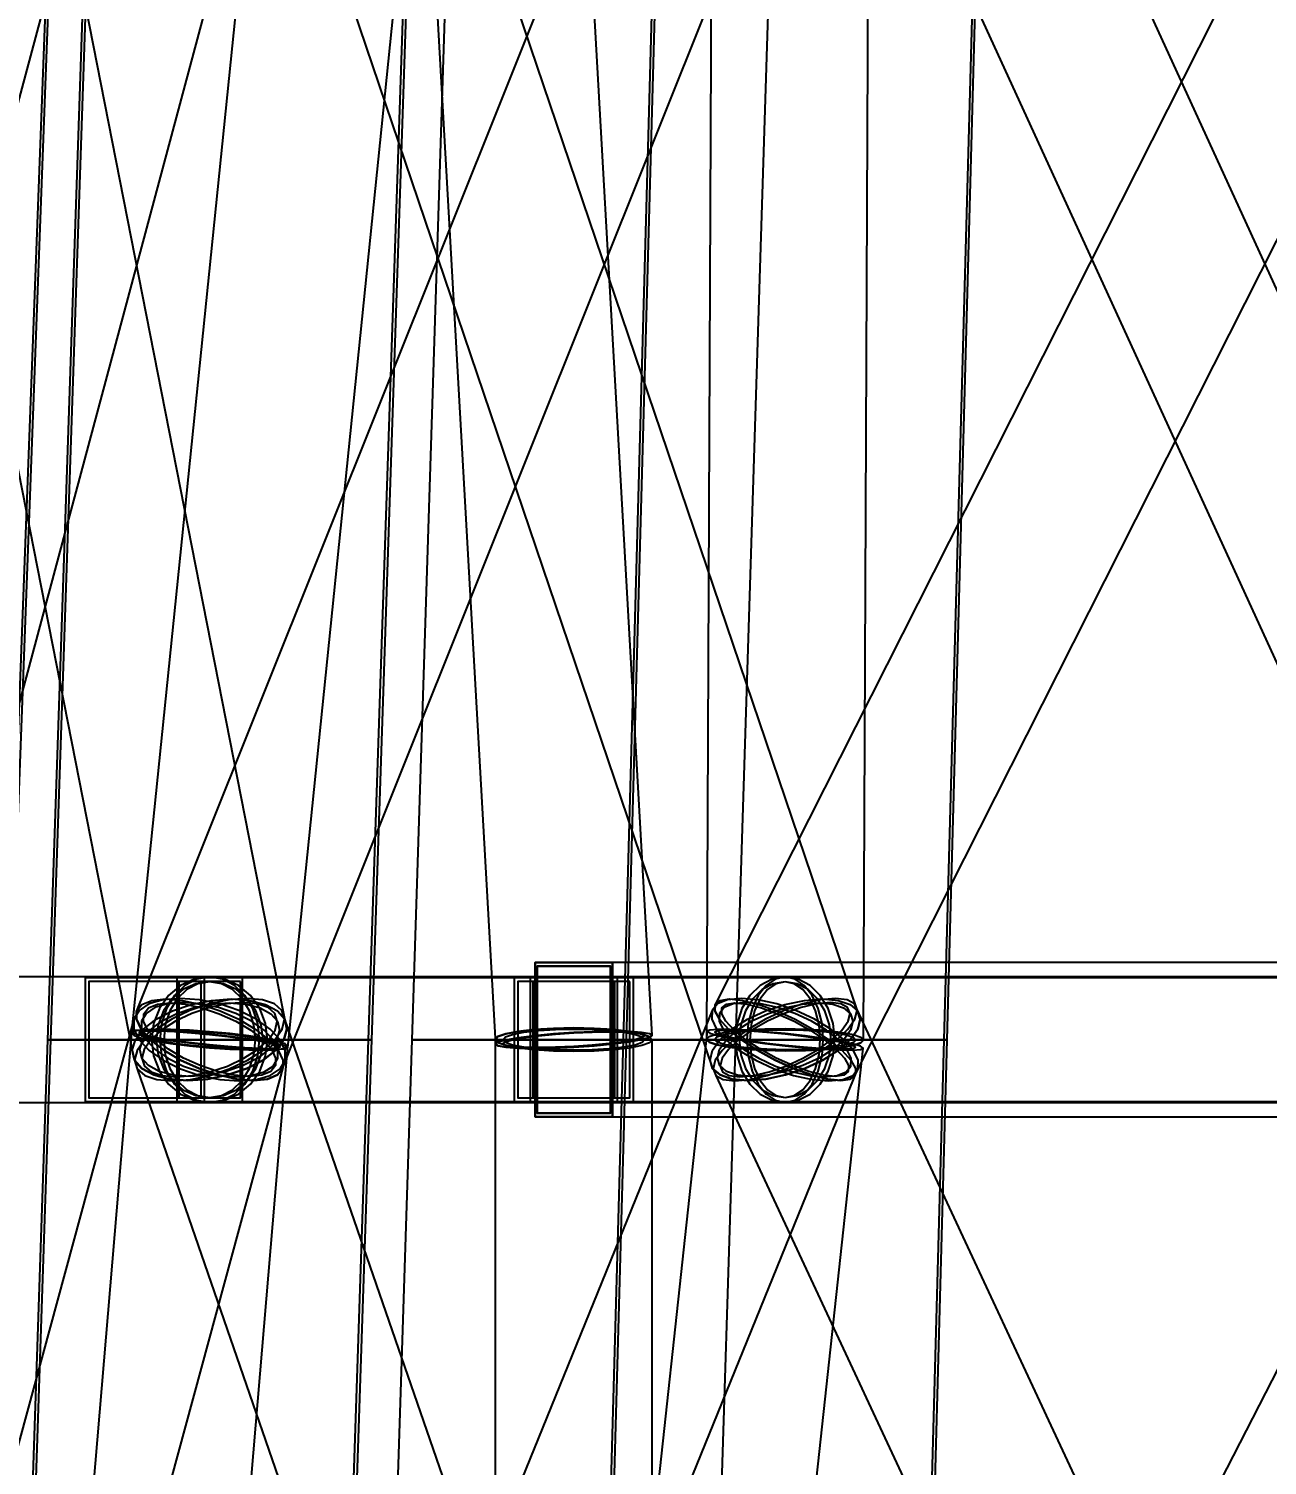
# Model space of a CAD drawing. Header units: millimetres. Extents: x -123812 to 252100, y -3000 to 639000.
# Drawn here: x -10737 to -6728, y 423622 to 428275 of the extents above; entities that cross this region are included whole.
import ezdxf

# ---------------------------------------------------------------- set-up
doc = ezdxf.new("R2010")
doc.units = ezdxf.units.MM
doc.layers.add('D-STR-DIM', color=7, linetype='Continuous', lineweight=13)
doc.layers.add('D-STR-STRC', color=7, linetype='Continuous', lineweight=25)
doc.styles.add('OpenSansCondensed-Light', font='OpenSansCondensed-Light.ttf')
doc.styles.add('TOWER_UNICODE', font='Arial Unicode.ttf')
doc.dimstyles.new('EZDXF', dxfattribs={"dimtxt": 0.25, "dimasz": 0.175, "dimexe": 0.375, "dimexo": 0.125, "dimgap": 0.1, "dimtad": 1, "dimlfac": 100, "dimzin": 12, "dimdsep": 46, "dimtxsty": 'OpenSansCondensed-Light', "dimblk": 'ARCHTICK', "dimcen": 2.5, "dimazin": 3, "dimtfac": 0.5, "dimtmove": 2, "dimatfit": 3})

# ---------------------------------------------------------------- blocks, each defined once
blk = doc.blocks.new('_ARCHTICK')
at = {"color": 0, "linetype": 'BYBLOCK', "const_width": 0.15}
blk.add_lwpolyline([(-0.5, -0.5), (0.5, 0.5)], dxfattribs=at)

msp = doc.modelspace()

# ---------------------------------------------------------------- linework, layer by layer
at = {"layer": 'D-STR-STRC'}
for points in [[(-10637.3, 449985.8), (-9226.6, 424985.8), (-9218, 424980), (-9192.6, 424975.6), (-9152.3, 424972.8), (-9099.8, 424971.9), (-9038.7, 424972.9), (-8973, 424975.7), (-8907.4, 424980.2), (-8846.2, 424986.1), (-8793.7, 424992.9), (-8753.4, 425000.2), (-8728.1, 425007.4), (-8719.4, 425014.2), (-10130.1, 450014.2)], [(-7854.1, 450025.7), (-10404.4, 425025.7), (-10395.8, 425020.2), (-10370.6, 425013.4), (-10330.4, 425005.7), (-10278.1, 424997.6), (-10217.1, 424989.6), (-10151.7, 424982.4), (-10086.3, 424976.3), (-10025.4, 424971.9), (-9973.1, 424969.4), (-9932.9, 424969), (-9907.7, 424970.7), (-9899, 424974.3), (-7348.7, 449974.3)], [(-8433.5, 450001.1), (-8542.9, 425001.1), (-8534.2, 424991.8), (-8508.8, 424983), (-8468.5, 424975.4), (-8415.9, 424969.5), (-8354.6, 424965.6), (-8288.9, 424964.1), (-8223.1, 424965.1), (-8161.9, 424968.4), (-8109.3, 424973.9), (-8068.9, 424981.1), (-8043.5, 424989.7), (-8034.9, 424998.9), (-7925.5, 449998.9)], [(-5636, 425114.3), (-7926.3, 430114.3), (-7950.2, 430127.5), (-7987.9, 430132), (-8036.7, 430127.5), (-8093.4, 430114.3), (-8153.9, 430093.3), (-8214.3, 430066), (-8270.5, 430034.2), (-8318.5, 430000), (-8355.1, 429965.8), (-8377.8, 429934), (-8385.1, 429906.7), (-8376.5, 429885.7), (-6086.2, 424885.7)], [(-8387.6, 430093.3), (-10388, 425093.3), (-10388.8, 425066), (-10373.5, 425034.2), (-10343, 425000), (-10299.6, 424965.8), (-10246, 424934), (-10186.1, 424906.7), (-10123.8, 424885.7), (-10063.4, 424872.5), (-10009, 424868), (-9964.3, 424872.5), (-9932.5, 424885.7), (-9915.5, 424906.7), (-7915.2, 429906.7)], [(-10218, 429906.7), (-8523.5, 424906.7), (-8499, 424885.7), (-8460.3, 424872.5), (-8409.8, 424868), (-8351.1, 424872.5), (-8288.1, 424885.7), (-8225.2, 424906.7), (-8166.7, 424934), (-8116.4, 424965.8), (-8078, 425000), (-8053.8, 425034.2), (-8045.7, 425066), (-8054.2, 425093.3), (-9748.7, 430093.3)], [(-5990.7, 430114.3), (-8515.7, 425114.3), (-8516.4, 425093.3), (-8501.5, 425066), (-8472.2, 425034.2), (-8430.4, 425000), (-8378.9, 424965.8), (-8321.3, 424934), (-8261.5, 424906.7), (-8203.6, 424885.7), (-8151.4, 424872.5), (-8108.7, 424868), (-8078.2, 424872.5), (-8062, 424885.7), (-5537.1, 429885.7)], [(-10228.6, 430066), (-11568.1, 425066), (-11567.8, 425034.2), (-11550.8, 425000), (-11518.3, 424965.8), (-11472.5, 424934), (-11416.4, 424906.7), (-11354, 424885.7), (-11289.5, 424872.5), (-11227.2, 424868), (-11171.4, 424872.5), (-11126, 424885.7), (-11094, 424906.7), (-11077.5, 424934), (-9738.1, 429934)], [(-11385.3, 429965.8), (-10402.1, 424965.8), (-10395, 424934), (-10371.3, 424906.7), (-10332.7, 424885.7), (-10281.7, 424872.5), (-10221.9, 424868), (-10157.3, 424872.5), (-10092.3, 424885.7), (-10031.4, 424906.7), (-9978.7, 424934), (-9937.7, 424965.8), (-9911.4, 425000), (-9901.4, 425034.2), (-10884.7, 430034.2)], [(-11322.8, 424796.8), (-10151.7, 424796.8), (-10103.2, 424803.7), (-10057.9, 424824), (-10019, 424856.3), (-9989.2, 424898.4), (-9970.4, 424947.4), (-9964, 425000), (-9970.4, 425052.6), (-9989.2, 425101.6), (-10019, 425143.7), (-10057.9, 425176), (-10103.2, 425196.3), (-10151.7, 425203.2), (-11322.8, 425203.2)], [(-11322.8, 424796.8), (-10151.7, 424796.8), (-10103.2, 424803.7), (-10057.9, 424824), (-10019, 424856.3), (-9989.2, 424898.4), (-9970.4, 424947.4), (-9964, 425000), (-9970.4, 425052.6), (-9989.2, 425101.6), (-10019, 425143.7), (-10057.9, 425176), (-10103.2, 425196.3), (-10151.7, 425203.2), (-11322.8, 425203.2)], [(-5861.1, 425203.2), (-8288.9, 425203.2), (-8320.9, 425196.3), (-8350.7, 425176), (-8376.3, 425143.7), (-8396, 425101.6), (-8408.3, 425052.6), (-8412.6, 425000), (-8408.3, 424947.4), (-8396, 424898.4), (-8376.3, 424856.3), (-8350.7, 424824), (-8320.9, 424803.7), (-8288.9, 424796.8), (-5861.1, 424796.8)], [(-5861.1, 425203.2), (-8288.9, 425203.2), (-8320.9, 425196.3), (-8350.7, 425176), (-8376.3, 425143.7), (-8396, 425101.6), (-8408.3, 425052.6), (-8412.6, 425000), (-8408.3, 424947.4), (-8396, 424898.4), (-8376.3, 424856.3), (-8350.7, 424824), (-8320.9, 424803.7), (-8288.9, 424796.8), (-5861.1, 424796.8)], [(-11265.6, 419933.2), (-9906.7, 424933.2), (-9906.8, 424965.4), (-9923.6, 425000), (-9955.9, 425034.6), (-10001.6, 425066.8), (-10057.6, 425094.5), (-10119.9, 425115.7), (-10184.4, 425129), (-10246.7, 425133.6), (-10302.5, 425129), (-10348.1, 425115.7), (-10380.2, 425094.5), (-10396.8, 425066.8), (-11755.7, 420066.8)], [(-10084.4, 419905.5), (-8053.1, 424905.5), (-8052.1, 424933.2), (-8067.2, 424965.4), (-8097.4, 425000), (-8140.6, 425034.6), (-8194, 425066.8), (-8253.8, 425094.5), (-8316.1, 425115.7), (-8376.4, 425129), (-8430.8, 425133.6), (-8475.5, 425129), (-8507.5, 425115.7), (-8524.6, 425094.5), (-10555.9, 420094.5)], [(-8192.1, 420094.5), (-9917.5, 425094.5), (-9941.9, 425115.7), (-9980.7, 425129), (-10031.2, 425133.6), (-10089.8, 425129), (-10152.7, 425115.7), (-10215.5, 425094.5), (-10274, 425066.8), (-10324.1, 425034.6), (-10362.5, 425000), (-10386.5, 424965.4), (-10394.6, 424933.2), (-10386, 424905.5), (-8660.6, 419905.5)], [(-6087.2, 425115.7), (-8652.5, 420115.7), (-8653.4, 420094.5), (-8638.8, 420066.8), (-8609.7, 420034.6), (-8568.1, 420000), (-8516.9, 419965.4), (-8459.5, 419933.2), (-8399.8, 419905.5), (-8342, 419884.3), (-8289.9, 419871), (-8247.1, 419866.4), (-8216.5, 419871), (-8200.2, 419884.3), (-5635, 424884.3)], [(-5733.8, 420115.7), (-8064.4, 425115.7), (-8088.4, 425129), (-8126, 425133.6), (-8174.7, 425129), (-8231.3, 425115.7), (-8291.7, 425094.5), (-8352, 425066.8), (-8407.9, 425034.6), (-8455.8, 425000), (-8492.2, 424965.4), (-8514.8, 424933.2), (-8522, 424905.5), (-8513.3, 424884.3), (-6182.8, 419884.3)], [(-12008.8, 399978.9), (-9898.6, 424978.9), (-9907.3, 424986.3), (-9932.5, 424994.7), (-9972.8, 425003.5), (-10025.2, 425012), (-10086.2, 425019.7), (-10151.7, 425026), (-10217.3, 425030.6), (-10278.3, 425033.1), (-10330.7, 425033.4), (-10370.9, 425031.3), (-10396.2, 425027.2), (-10404.9, 425021.1), (-12515, 400021.1)], [(-10741.2, 399972.8), (-8036.3, 424972.8), (-8044.9, 424978.9), (-8070.2, 424986.3), (-8110.3, 424994.7), (-8162.6, 425003.5), (-8223.5, 425012), (-8288.9, 425019.7), (-8354.2, 425026), (-8415.1, 425030.6), (-8467.4, 425033.1), (-8507.6, 425033.4), (-8532.8, 425031.3), (-8541.4, 425027.2), (-11246.2, 400027.2)], [(-8722.3, 400000), (-8719, 425000), (-8727.7, 425009.8), (-8753, 425019), (-8793.4, 425026.9), (-8846, 425033), (-8907.3, 425036.8), (-8973, 425038.1), (-9038.8, 425036.8), (-9100, 425033), (-9152.6, 425027), (-9193, 425019.1), (-9218.4, 425009.9), (-9227, 425000), (-9230.3, 400000)]]:
    msp.add_lwpolyline(points, dxfattribs=at)
for points in [[(-11847.4, 425000), (-10798.2, 425000), (-10611.5, 430000), (-11658.4, 430000)], [(-11837.6, 425000), (-10808, 425000), (-10620.7, 430000), (-11649.3, 430000)], [(-10676.4, 425000), (-9627.1, 425000), (-9459.9, 430000), (-10506.8, 430000)], [(-10666.5, 425000), (-9637, 425000), (-9469.1, 430000), (-10497.6, 430000)], [(-9497.6, 425000), (-8448.4, 425000), (-8290.8, 430000), (-9337.8, 430000)], [(-8813.5, 425000), (-7764.2, 425000), (-7627.9, 430000), (-8674.8, 430000)], [(-8803.6, 425000), (-7774.1, 425000), (-7637.1, 430000), (-8665.7, 430000)], [(-9098, 424750), (-4179.6, 424750), (-4179.6, 425250), (-9098, 425250)], [(-9098, 425250), (-8848, 425250), (-8848, 424750), (-9098, 424750)], [(-9098, 424750), (-4179.6, 424750), (-4179.6, 425250), (-9098, 425250)], [(-8848, 425250), (-9098, 425250), (-9098, 424750), (-8848, 424750)], [(-10554.3, 424800), (-8779.8, 424800), (-8779.8, 425200), (-10554.3, 425200)], [(-10168, 425200), (-10554.3, 425200), (-10554.3, 424800), (-10168, 424800)], [(-10554.3, 424800), (-8779.8, 424800), (-8779.8, 425200), (-10554.3, 425200)], [(-10168, 425200), (-10554.3, 425200), (-10554.3, 424800), (-10168, 424800)], [(-10339.5, 425000), (-10333.1, 424947.4), (-10314.3, 424898.4), (-10284.5, 424856.3), (-10245.6, 424824), (-10200.3, 424803.7), (-10151.7, 424796.8), (-10103.2, 424803.7), (-10057.9, 424824), (-10019, 424856.3), (-9989.2, 424898.4), (-9970.4, 424947.4), (-9964, 425000), (-9970.4, 425052.6), (-9989.2, 425101.6), (-10019, 425143.7), (-10057.9, 425176), (-10103.2, 425196.3), (-10151.7, 425203.2), (-10200.3, 425196.3), (-10245.6, 425176), (-10284.5, 425143.7), (-10314.3, 425101.6), (-10333.1, 425052.6)], [(-10339.5, 425000), (-10333.1, 424947.4), (-10314.3, 424898.4), (-10284.5, 424856.3), (-10245.6, 424824), (-10200.3, 424803.7), (-10151.7, 424796.8), (-10103.2, 424803.7), (-10057.9, 424824), (-10019, 424856.3), (-9989.2, 424898.4), (-9970.4, 424947.4), (-9964, 425000), (-9970.4, 425052.6), (-9989.2, 425101.6), (-10019, 425143.7), (-10057.9, 425176), (-10103.2, 425196.3), (-10151.7, 425203.2), (-10200.3, 425196.3), (-10245.6, 425176), (-10284.5, 425143.7), (-10314.3, 425101.6), (-10333.1, 425052.6)], [(-10313, 425000), (-10307.5, 424947.4), (-10291.4, 424898.4), (-10265.7, 424856.3), (-10232.3, 424824), (-10193.5, 424803.7), (-10151.7, 424796.8), (-8288.9, 424796.8), (-8247.1, 424803.7), (-8208.3, 424824), (-8174.9, 424856.3), (-8149.3, 424898.4), (-8133.1, 424947.4), (-8127.7, 425000), (-8133.1, 425052.6), (-8149.3, 425101.6), (-8174.9, 425143.7), (-8208.3, 425176), (-8247.1, 425196.3), (-8288.9, 425203.2), (-10151.7, 425203.2), (-10193.5, 425196.3), (-10232.3, 425176), (-10265.7, 425143.7), (-10291.4, 425101.6), (-10307.5, 425052.6)], [(-10313, 425000), (-10307.5, 424947.4), (-10291.4, 424898.4), (-10265.7, 424856.3), (-10232.3, 424824), (-10193.5, 424803.7), (-10151.7, 424796.8), (-10110, 424803.7), (-10071.1, 424824), (-10037.7, 424856.3), (-10012.1, 424898.4), (-9996, 424947.4), (-9990.5, 425000), (-9996, 425052.6), (-10012.1, 425101.6), (-10037.7, 425143.7), (-10071.1, 425176), (-10110, 425196.3), (-10151.7, 425203.2), (-10193.5, 425196.3), (-10232.3, 425176), (-10265.7, 425143.7), (-10291.4, 425101.6), (-10307.5, 425052.6)], [(-10313, 425000), (-10307.5, 424947.4), (-10291.4, 424898.4), (-10265.7, 424856.3), (-10232.3, 424824), (-10193.5, 424803.7), (-10151.7, 424796.8), (-8288.9, 424796.8), (-8247.1, 424803.7), (-8208.3, 424824), (-8174.9, 424856.3), (-8149.3, 424898.4), (-8133.1, 424947.4), (-8127.7, 425000), (-8133.1, 425052.6), (-8149.3, 425101.6), (-8174.9, 425143.7), (-8208.3, 425176), (-8247.1, 425196.3), (-8288.9, 425203.2), (-10151.7, 425203.2), (-10193.5, 425196.3), (-10232.3, 425176), (-10265.7, 425143.7), (-10291.4, 425101.6), (-10307.5, 425052.6)], [(-10313, 425000), (-10307.5, 424947.4), (-10291.4, 424898.4), (-10265.7, 424856.3), (-10232.3, 424824), (-10193.5, 424803.7), (-10151.7, 424796.8), (-10110, 424803.7), (-10071.1, 424824), (-10037.7, 424856.3), (-10012.1, 424898.4), (-9996, 424947.4), (-9990.5, 425000), (-9996, 425052.6), (-10012.1, 425101.6), (-10037.7, 425143.7), (-10071.1, 425176), (-10110, 425196.3), (-10151.7, 425203.2), (-10193.5, 425196.3), (-10232.3, 425176), (-10265.7, 425143.7), (-10291.4, 425101.6), (-10307.5, 425052.6)], [(-10257.9, 424800), (-5074.5, 424800), (-5074.5, 425200), (-10257.9, 425200)], [(-10045.6, 425200), (-10257.9, 425200), (-10257.9, 424800), (-10045.6, 424800)], [(-8779.8, 425200), (-9166.2, 425200), (-9166.2, 424800), (-8779.8, 424800)], [(-8779.8, 425200), (-9166.2, 425200), (-9166.2, 424800), (-8779.8, 424800)], [(-9114.4, 424800), (-5039.2, 424800), (-5039.2, 425200), (-9114.4, 425200)], [(-8831.6, 425200), (-9114.4, 425200), (-9114.4, 424800), (-8831.6, 424800)], [(-9114.4, 424800), (-5039.2, 424800), (-5039.2, 425200), (-9114.4, 425200)], [(-8831.6, 425200), (-9114.4, 425200), (-9114.4, 424800), (-8831.6, 424800)], [(-9092, 425238), (-8854, 425238), (-8854, 424762), (-9092, 424762)], [(-8854, 425238), (-9092, 425238), (-9092, 424762), (-8854, 424762)], [(-8450.1, 425000), (-8444.6, 424947.4), (-8428.5, 424898.4), (-8402.9, 424856.3), (-8369.5, 424824), (-8330.6, 424803.7), (-8288.9, 424796.8), (-8247.1, 424803.7), (-8208.3, 424824), (-8174.9, 424856.3), (-8149.3, 424898.4), (-8133.1, 424947.4), (-8127.7, 425000), (-8133.1, 425052.6), (-8149.3, 425101.6), (-8174.9, 425143.7), (-8208.3, 425176), (-8247.1, 425196.3), (-8288.9, 425203.2), (-8330.6, 425196.3), (-8369.5, 425176), (-8402.9, 425143.7), (-8428.5, 425101.6), (-8444.6, 425052.6)], [(-8450.1, 425000), (-8444.6, 424947.4), (-8428.5, 424898.4), (-8402.9, 424856.3), (-8369.5, 424824), (-8330.6, 424803.7), (-8288.9, 424796.8), (-8247.1, 424803.7), (-8208.3, 424824), (-8174.9, 424856.3), (-8149.3, 424898.4), (-8133.1, 424947.4), (-8127.7, 425000), (-8133.1, 425052.6), (-8149.3, 425101.6), (-8174.9, 425143.7), (-8208.3, 425176), (-8247.1, 425196.3), (-8288.9, 425203.2), (-8330.6, 425196.3), (-8369.5, 425176), (-8402.9, 425143.7), (-8428.5, 425101.6), (-8444.6, 425052.6)], [(-8412.6, 425000), (-8408.3, 424947.4), (-8396, 424898.4), (-8376.3, 424856.3), (-8350.7, 424824), (-8320.9, 424803.7), (-8288.9, 424796.8), (-8256.8, 424803.7), (-8227, 424824), (-8201.4, 424856.3), (-8181.7, 424898.4), (-8169.4, 424947.4), (-8165.2, 425000), (-8169.4, 425052.6), (-8181.7, 425101.6), (-8201.4, 425143.7), (-8227, 425176), (-8256.8, 425196.3), (-8288.9, 425203.2), (-8320.9, 425196.3), (-8350.7, 425176), (-8376.3, 425143.7), (-8396, 425101.6), (-8408.3, 425052.6)], [(-8412.6, 425000), (-8408.3, 424947.4), (-8396, 424898.4), (-8376.3, 424856.3), (-8350.7, 424824), (-8320.9, 424803.7), (-8288.9, 424796.8), (-8256.8, 424803.7), (-8227, 424824), (-8201.4, 424856.3), (-8181.7, 424898.4), (-8169.4, 424947.4), (-8165.2, 425000), (-8169.4, 425052.6), (-8181.7, 425101.6), (-8201.4, 425143.7), (-8227, 425176), (-8256.8, 425196.3), (-8288.9, 425203.2), (-8320.9, 425196.3), (-8350.7, 425176), (-8376.3, 425143.7), (-8396, 425101.6), (-8408.3, 425052.6)], [(-10179.6, 425188), (-10542.7, 425188), (-10542.7, 424812), (-10179.6, 424812)], [(-10179.6, 425188), (-10542.7, 425188), (-10542.7, 424812), (-10179.6, 424812)], [(-10324.7, 425000), (-10318.8, 424951.5), (-10301.5, 424906.4), (-10274, 424867.6), (-10238.2, 424837.9), (-10196.5, 424819.2), (-10151.7, 424812.8), (-10107, 424819.2), (-10065.3, 424837.9), (-10029.4, 424867.6), (-10002, 424906.4), (-9984.7, 424951.5), (-9978.8, 425000), (-9984.7, 425048.5), (-10002, 425093.6), (-10029.4, 425132.4), (-10065.3, 425162.1), (-10107, 425180.8), (-10151.7, 425187.2), (-10196.5, 425180.8), (-10238.2, 425162.1), (-10274, 425132.4), (-10301.5, 425093.6), (-10318.8, 425048.5)], [(-10324.7, 425000), (-10318.8, 424951.5), (-10301.5, 424906.4), (-10274, 424867.6), (-10238.2, 424837.9), (-10196.5, 424819.2), (-10151.7, 424812.8), (-10107, 424819.2), (-10065.3, 424837.9), (-10029.4, 424867.6), (-10002, 424906.4), (-9984.7, 424951.5), (-9978.8, 425000), (-9984.7, 425048.5), (-10002, 425093.6), (-10029.4, 425132.4), (-10065.3, 425162.1), (-10107, 425180.8), (-10151.7, 425187.2), (-10196.5, 425180.8), (-10238.2, 425162.1), (-10274, 425132.4), (-10301.5, 425093.6), (-10318.8, 425048.5)], [(-10300.3, 425000), (-10295.2, 424951.5), (-10280.4, 424906.4), (-10256.8, 424867.6), (-10226, 424837.9), (-10190.2, 424819.2), (-10151.7, 424812.8), (-10113.3, 424819.2), (-10077.5, 424837.9), (-10046.7, 424867.6), (-10023.1, 424906.4), (-10008.3, 424951.5), (-10003.2, 425000), (-10008.3, 425048.5), (-10023.1, 425093.6), (-10046.7, 425132.4), (-10077.5, 425162.1), (-10113.3, 425180.8), (-10151.7, 425187.2), (-10190.2, 425180.8), (-10226, 425162.1), (-10256.8, 425132.4), (-10280.4, 425093.6), (-10295.2, 425048.5)], [(-10300.3, 425000), (-10295.2, 424951.5), (-10280.4, 424906.4), (-10256.8, 424867.6), (-10226, 424837.9), (-10190.2, 424819.2), (-10151.7, 424812.8), (-10113.3, 424819.2), (-10077.5, 424837.9), (-10046.7, 424867.6), (-10023.1, 424906.4), (-10008.3, 424951.5), (-10003.2, 425000), (-10008.3, 425048.5), (-10023.1, 425093.6), (-10046.7, 425132.4), (-10077.5, 425162.1), (-10113.3, 425180.8), (-10151.7, 425187.2), (-10190.2, 425180.8), (-10226, 425162.1), (-10256.8, 425132.4), (-10280.4, 425093.6), (-10295.2, 425048.5)], [(-10052, 425188), (-10251.5, 425188), (-10251.5, 424812), (-10052, 424812)], [(-8791.4, 425188), (-9154.6, 425188), (-9154.6, 424812), (-8791.4, 424812)], [(-8791.4, 425188), (-9154.6, 425188), (-9154.6, 424812), (-8791.4, 424812)], [(-8840.1, 425188), (-9106, 425188), (-9106, 424812), (-8840.1, 424812)], [(-8840.1, 425188), (-9106, 425188), (-9106, 424812), (-8840.1, 424812)], [(-8437.4, 425000), (-8432.3, 424951.5), (-8417.5, 424906.4), (-8393.9, 424867.6), (-8363.1, 424837.9), (-8327.3, 424819.2), (-8288.9, 424812.8), (-8250.4, 424819.2), (-8214.6, 424837.9), (-8183.8, 424867.6), (-8160.2, 424906.4), (-8145.4, 424951.5), (-8140.3, 425000), (-8145.4, 425048.5), (-8160.2, 425093.6), (-8183.8, 425132.4), (-8214.6, 425162.1), (-8250.4, 425180.8), (-8288.9, 425187.2), (-8327.3, 425180.8), (-8363.1, 425162.1), (-8393.9, 425132.4), (-8417.5, 425093.6), (-8432.3, 425048.5)], [(-8437.4, 425000), (-8432.3, 424951.5), (-8417.5, 424906.4), (-8393.9, 424867.6), (-8363.1, 424837.9), (-8327.3, 424819.2), (-8288.9, 424812.8), (-8250.4, 424819.2), (-8214.6, 424837.9), (-8183.8, 424867.6), (-8160.2, 424906.4), (-8145.4, 424951.5), (-8140.3, 425000), (-8145.4, 425048.5), (-8160.2, 425093.6), (-8183.8, 425132.4), (-8214.6, 425162.1), (-8250.4, 425180.8), (-8288.9, 425187.2), (-8327.3, 425180.8), (-8363.1, 425162.1), (-8393.9, 425132.4), (-8417.5, 425093.6), (-8432.3, 425048.5)], [(-8402.8, 425000), (-8398.9, 424951.5), (-8387.6, 424906.4), (-8369.4, 424867.6), (-8345.8, 424837.9), (-8318.4, 424819.2), (-8288.9, 424812.8), (-8259.4, 424819.2), (-8231.9, 424837.9), (-8208.3, 424867.6), (-8190.2, 424906.4), (-8178.8, 424951.5), (-8174.9, 425000), (-8178.8, 425048.5), (-8190.2, 425093.6), (-8208.3, 425132.4), (-8231.9, 425162.1), (-8259.4, 425180.8), (-8288.9, 425187.2), (-8318.4, 425180.8), (-8345.8, 425162.1), (-8369.4, 425132.4), (-8387.6, 425093.6), (-8398.9, 425048.5)], [(-8402.8, 425000), (-8398.9, 424951.5), (-8387.6, 424906.4), (-8369.4, 424867.6), (-8345.8, 424837.9), (-8318.4, 424819.2), (-8288.9, 424812.8), (-8259.4, 424819.2), (-8231.9, 424837.9), (-8208.3, 424867.6), (-8190.2, 424906.4), (-8178.8, 424951.5), (-8174.9, 425000), (-8178.8, 425048.5), (-8190.2, 425093.6), (-8208.3, 425132.4), (-8231.9, 425162.1), (-8259.4, 425180.8), (-8288.9, 425187.2), (-8318.4, 425180.8), (-8345.8, 425162.1), (-8369.4, 425132.4), (-8387.6, 425093.6), (-8398.9, 425048.5)], [(-9911.4, 425000), (-9937.7, 424965.8), (-9978.7, 424934), (-10031.4, 424906.7), (-10092.3, 424885.7), (-10157.3, 424872.5), (-10221.9, 424868), (-10281.7, 424872.5), (-10332.7, 424885.7), (-10371.3, 424906.7), (-10395, 424934), (-10402.1, 424965.8), (-10392.1, 425000), (-10365.7, 425034.2), (-10324.8, 425066), (-10272.1, 425093.3), (-10211.2, 425114.3), (-10146.2, 425127.5), (-10081.6, 425132), (-10021.8, 425127.5), (-9970.8, 425114.3), (-9932.2, 425093.3), (-9908.5, 425066), (-9901.4, 425034.2)], [(-10379.9, 425000), (-10347.5, 424965.4), (-10301.8, 424933.2), (-10245.9, 424905.5), (-10183.6, 424884.3), (-10119.1, 424871), (-10056.8, 424866.4), (-10001, 424871), (-9955.4, 424884.3), (-9923.3, 424905.5), (-9906.7, 424933.2), (-9906.8, 424965.4), (-9923.6, 425000), (-9955.9, 425034.6), (-10001.6, 425066.8), (-10057.6, 425094.5), (-10119.9, 425115.7), (-10184.4, 425129), (-10246.7, 425133.6), (-10302.5, 425129), (-10348.1, 425115.7), (-10380.2, 425094.5), (-10396.8, 425066.8), (-10396.7, 425034.6)], [(-10362.5, 425000), (-10386.5, 424965.4), (-10394.6, 424933.2), (-10386, 424905.5), (-10361.5, 424884.3), (-10322.8, 424871), (-10272.3, 424866.4), (-10213.7, 424871), (-10150.8, 424884.3), (-10088, 424905.5), (-10029.5, 424933.2), (-9979.4, 424965.4), (-9941, 425000), (-9917, 425034.6), (-9908.9, 425066.8), (-9917.5, 425094.5), (-9941.9, 425115.7), (-9980.7, 425129), (-10031.2, 425133.6), (-10089.8, 425129), (-10152.7, 425115.7), (-10215.5, 425094.5), (-10274, 425066.8), (-10324.1, 425034.6)], [(-9960.4, 425000), (-9930, 424965.8), (-9914.7, 424934), (-9915.5, 424906.7), (-9932.5, 424885.7), (-9964.3, 424872.5), (-10009, 424868), (-10063.4, 424872.5), (-10123.8, 424885.7), (-10186.1, 424906.7), (-10246, 424934), (-10299.6, 424965.8), (-10343, 425000), (-10373.5, 425034.2), (-10388.8, 425066), (-10388, 425093.3), (-10371, 425114.3), (-10339.2, 425127.5), (-10294.5, 425132), (-10240.1, 425127.5), (-10179.7, 425114.3), (-10117.4, 425093.3), (-10057.4, 425066), (-10003.9, 425034.2)], [(-9935, 425000), (-9958.8, 424969.2), (-9995.7, 424940.5), (-10043.2, 424915.9), (-10098.2, 424896.9), (-10156.8, 424885.1), (-10215, 424881), (-10268.9, 424885.1), (-10314.9, 424896.9), (-10349.7, 424915.9), (-10371, 424940.5), (-10377.4, 424969.2), (-10368.4, 425000), (-10344.7, 425030.8), (-10307.8, 425059.5), (-10260.2, 425084.1), (-10205.3, 425103.1), (-10146.7, 425114.9), (-10088.5, 425119), (-10034.5, 425114.9), (-9988.6, 425103.1), (-9953.8, 425084.1), (-9932.4, 425059.5), (-9926.1, 425030.8)], [(-10357.4, 425000), (-10328.3, 424968.8), (-10287.1, 424939.8), (-10236.7, 424914.8), (-10180.4, 424895.7), (-10122.3, 424883.7), (-10066.1, 424879.6), (-10015.8, 424883.7), (-9974.8, 424895.7), (-9945.8, 424914.8), (-9930.8, 424939.8), (-9930.9, 424968.8), (-9946.1, 425000), (-9975.2, 425031.2), (-10016.4, 425060.2), (-10066.8, 425085.2), (-10123, 425104.3), (-10181.2, 425116.3), (-10237.4, 425120.4), (-10287.7, 425116.3), (-10328.7, 425104.3), (-10357.7, 425085.2), (-10372.7, 425060.2), (-10372.6, 425031.2)], [(-10341.8, 425000), (-10363.4, 424968.8), (-10370.7, 424939.8), (-10363, 424914.8), (-10340.9, 424895.7), (-10305.9, 424883.7), (-10260.4, 424879.6), (-10207.6, 424883.7), (-10150.9, 424895.7), (-10094.2, 424914.8), (-10041.5, 424939.8), (-9996.3, 424968.8), (-9961.7, 425000), (-9940.1, 425031.2), (-9932.8, 425060.2), (-9940.5, 425085.2), (-9962.6, 425104.3), (-9997.6, 425116.3), (-10043, 425120.4), (-10095.9, 425116.3), (-10152.6, 425104.3), (-10209.2, 425085.2), (-10261.9, 425060.2), (-10307.2, 425031.2)], [(-9979.3, 425000), (-9951.8, 424969.2), (-9938, 424940.5), (-9938.8, 424915.9), (-9954, 424896.9), (-9982.8, 424885.1), (-10023, 424881), (-10072.1, 424885.1), (-10126.5, 424896.9), (-10182.7, 424915.9), (-10236.8, 424940.5), (-10285, 424969.2), (-10324.2, 425000), (-10351.7, 425030.8), (-10365.5, 425059.5), (-10364.7, 425084.1), (-10349.4, 425103.1), (-10320.7, 425114.9), (-10280.5, 425119), (-10231.4, 425114.9), (-10177, 425103.1), (-10120.8, 425084.1), (-10066.7, 425059.5), (-10018.5, 425030.8)], [(-8078, 425000), (-8116.4, 424965.8), (-8166.7, 424934), (-8225.2, 424906.7), (-8288.1, 424885.7), (-8351.1, 424872.5), (-8409.8, 424868), (-8460.3, 424872.5), (-8499, 424885.7), (-8523.5, 424906.7), (-8532, 424934), (-8523.9, 424965.8), (-8499.8, 425000), (-8461.3, 425034.2), (-8411.1, 425066), (-8352.5, 425093.3), (-8289.6, 425114.3), (-8226.6, 425127.5), (-8167.9, 425132), (-8117.5, 425127.5), (-8078.7, 425114.3), (-8054.2, 425093.3), (-8045.7, 425066), (-8053.8, 425034.2)], [(-8480.3, 425000), (-8437.1, 424965.4), (-8383.7, 424933.2), (-8323.9, 424905.5), (-8261.7, 424884.3), (-8201.3, 424871), (-8146.9, 424866.4), (-8102.2, 424871), (-8070.2, 424884.3), (-8053.1, 424905.5), (-8052.1, 424933.2), (-8067.2, 424965.4), (-8097.4, 425000), (-8140.6, 425034.6), (-8194, 425066.8), (-8253.8, 425094.5), (-8316.1, 425115.7), (-8376.4, 425129), (-8430.8, 425133.6), (-8475.5, 425129), (-8507.5, 425115.7), (-8524.6, 425094.5), (-8525.7, 425066.8), (-8510.6, 425034.6)], [(-8455.8, 425000), (-8492.2, 424965.4), (-8514.8, 424933.2), (-8522, 424905.5), (-8513.3, 424884.3), (-8489.4, 424871), (-8451.7, 424866.4), (-8403, 424871), (-8346.5, 424884.3), (-8286, 424905.5), (-8225.8, 424933.2), (-8169.8, 424965.4), (-8122, 425000), (-8085.5, 425034.6), (-8062.9, 425066.8), (-8055.7, 425094.5), (-8064.4, 425115.7), (-8088.4, 425129), (-8126, 425133.6), (-8174.7, 425129), (-8231.3, 425115.7), (-8291.7, 425094.5), (-8352, 425066.8), (-8407.9, 425034.6)], [(-8147.3, 425000), (-8105.5, 424965.8), (-8076.2, 424934), (-8061.4, 424906.7), (-8062, 424885.7), (-8078.2, 424872.5), (-8108.7, 424868), (-8151.4, 424872.5), (-8203.6, 424885.7), (-8261.5, 424906.7), (-8321.3, 424934), (-8378.9, 424965.8), (-8430.4, 425000), (-8472.2, 425034.2), (-8501.5, 425066), (-8516.4, 425093.3), (-8515.7, 425114.3), (-8499.6, 425127.5), (-8469.1, 425132), (-8426.3, 425127.5), (-8374.2, 425114.3), (-8316.2, 425093.3), (-8256.4, 425066), (-8198.8, 425034.2)], [(-8098.7, 425000), (-8133.4, 424969.2), (-8178.7, 424940.5), (-8231.5, 424915.9), (-8288.2, 424896.9), (-8345, 424885.1), (-8397.9, 424881), (-8443.4, 424885.1), (-8478.4, 424896.9), (-8500.4, 424915.9), (-8508.1, 424940.5), (-8500.8, 424969.2), (-8479, 425000), (-8444.3, 425030.8), (-8399, 425059.5), (-8346.2, 425084.1), (-8289.5, 425103.1), (-8232.8, 425114.9), (-8179.8, 425119), (-8134.3, 425114.9), (-8099.4, 425103.1), (-8077.3, 425084.1), (-8069.7, 425059.5), (-8077, 425030.8)], [(-8461.5, 425000), (-8422.5, 424968.8), (-8374.4, 424939.8), (-8320.4, 424914.8), (-8264.3, 424895.7), (-8209.9, 424883.7), (-8160.9, 424879.6), (-8120.6, 424883.7), (-8091.7, 424895.7), (-8076.3, 424914.8), (-8075.4, 424939.8), (-8089, 424968.8), (-8116.2, 425000), (-8155.2, 425031.2), (-8203.3, 425060.2), (-8257.3, 425085.2), (-8313.4, 425104.3), (-8367.8, 425116.3), (-8416.8, 425120.4), (-8457.2, 425116.3), (-8486, 425104.3), (-8501.4, 425085.2), (-8502.4, 425060.2), (-8488.7, 425031.2)], [(-8439.3, 425000), (-8472.2, 424968.8), (-8492.6, 424939.8), (-8499.1, 424914.8), (-8491.3, 424895.7), (-8469.6, 424883.7), (-8435.7, 424879.6), (-8391.7, 424883.7), (-8340.8, 424895.7), (-8286.3, 424914.8), (-8232, 424939.8), (-8181.5, 424968.8), (-8138.4, 425000), (-8105.5, 425031.2), (-8085.1, 425060.2), (-8078.6, 425085.2), (-8086.5, 425104.3), (-8108.1, 425116.3), (-8142, 425120.4), (-8186, 425116.3), (-8236.9, 425104.3), (-8291.4, 425085.2), (-8345.8, 425060.2), (-8396.2, 425031.2)], [(-8161.3, 425000), (-8123.6, 424969.2), (-8097.1, 424940.5), (-8083.8, 424915.9), (-8084.4, 424896.9), (-8098.9, 424885.1), (-8126.4, 424881), (-8165, 424885.1), (-8212, 424896.9), (-8264.2, 424915.9), (-8318.1, 424940.5), (-8370.1, 424969.2), (-8416.5, 425000), (-8454.2, 425030.8), (-8480.6, 425059.5), (-8494, 425084.1), (-8493.4, 425103.1), (-8478.8, 425114.9), (-8451.3, 425119), (-8412.8, 425114.9), (-8365.8, 425103.1), (-8313.5, 425084.1), (-8259.6, 425059.5), (-8207.7, 425030.8)], [(-10151.7, 425026), (-10217.3, 425030.6), (-10278.3, 425033.1), (-10330.7, 425033.4), (-10370.9, 425031.3), (-10396.2, 425027.2), (-10404.9, 425021.1), (-10396.2, 425013.7), (-10370.9, 425005.3), (-10330.7, 424996.5), (-10278.3, 424988), (-10217.3, 424980.3), (-10151.7, 424974), (-10086.2, 424969.4), (-10025.2, 424966.9), (-9972.8, 424966.6), (-9932.5, 424968.7), (-9907.3, 424972.8), (-9898.6, 424978.9), (-9907.3, 424986.3), (-9932.5, 424994.7), (-9972.8, 425003.5), (-10025.2, 425012), (-10086.2, 425019.7)], [(-10151.7, 425017.6), (-10217.1, 425023.7), (-10278.1, 425028.1), (-10330.4, 425030.6), (-10370.6, 425031), (-10395.8, 425029.3), (-10404.4, 425025.7), (-10395.8, 425020.2), (-10370.6, 425013.4), (-10330.4, 425005.7), (-10278.1, 424997.6), (-10217.1, 424989.6), (-10151.7, 424982.4), (-10086.3, 424976.3), (-10025.4, 424971.9), (-9973.1, 424969.4), (-9932.9, 424969), (-9907.7, 424970.7), (-9899, 424974.3), (-9907.7, 424979.8), (-9932.9, 424986.6), (-9973.1, 424994.3), (-10025.4, 425002.4), (-10086.3, 425010.4)], [(-10151.7, 425023.5), (-10210.8, 425027.6), (-10265.8, 425029.9), (-10313.1, 425030.1), (-10349.4, 425028.2), (-10372.2, 425024.5), (-10379.9, 425019.1), (-10372.2, 425012.3), (-10349.4, 425004.8), (-10313.1, 424996.9), (-10265.8, 424989.2), (-10210.8, 424982.3), (-10151.7, 424976.5), (-10092.7, 424972.4), (-10037.6, 424970.1), (-9990.4, 424969.9), (-9954.1, 424971.8), (-9931.3, 424975.5), (-9923.5, 424980.9), (-9931.3, 424987.7), (-9954.1, 424995.2), (-9990.4, 425003.1), (-10037.6, 425010.8), (-10092.7, 425017.7)], [(-10151.7, 425015.9), (-10210.7, 425021.3), (-10265.7, 425025.3), (-10312.8, 425027.6), (-10349, 425028), (-10371.8, 425026.5), (-10379.6, 425023.1), (-10371.8, 425018.2), (-10349, 425012.1), (-10312.8, 425005.1), (-10265.7, 424997.8), (-10210.7, 424990.6), (-10151.7, 424984.1), (-10092.8, 424978.7), (-10037.8, 424974.7), (-9990.6, 424972.4), (-9954.4, 424972), (-9931.7, 424973.5), (-9923.9, 424976.9), (-9931.7, 424981.8), (-9954.4, 424987.9), (-9990.6, 424994.9), (-10037.8, 425002.2), (-10092.8, 425009.4)], [(-8973, 424961.9), (-9038.8, 424963.2), (-9100, 424967), (-9152.6, 424973.1), (-9193, 424981), (-9218.4, 424990.2), (-9227, 425000), (-9218.4, 425009.9), (-9193, 425019.1), (-9152.6, 425027), (-9100, 425033), (-9038.8, 425036.8), (-8973, 425038.1), (-8907.3, 425036.8), (-8846, 425033), (-8793.4, 425026.9), (-8753, 425019), (-8727.7, 425009.8), (-8719, 425000), (-8727.7, 424990.1), (-8753, 424980.9), (-8793.4, 424973), (-8846, 424967), (-8907.3, 424963.2)], [(-8973, 424975.7), (-9038.7, 424972.9), (-9099.8, 424971.9), (-9152.3, 424972.8), (-9192.6, 424975.6), (-9218, 424980), (-9226.6, 424985.8), (-9218, 424992.6), (-9192.6, 424999.8), (-9152.3, 425007.1), (-9099.8, 425013.9), (-9038.7, 425019.8), (-8973, 425024.3), (-8907.4, 425027.1), (-8846.2, 425028.1), (-8793.7, 425027.2), (-8753.4, 425024.4), (-8728.1, 425020), (-8719.4, 425014.2), (-8728.1, 425007.4), (-8753.4, 425000.2), (-8793.7, 424992.9), (-8846.2, 424986.1), (-8907.4, 424980.2)], [(-8973, 424965.6), (-9032.3, 424966.8), (-9087.5, 424970.2), (-9134.9, 424975.7), (-9171.3, 424982.8), (-9194.2, 424991.1), (-9202, 425000), (-9194.2, 425008.9), (-9171.3, 425017.2), (-9134.9, 425024.3), (-9087.5, 425029.8), (-9032.3, 425033.2), (-8973, 425034.4), (-8913.7, 425033.2), (-8858.5, 425029.8), (-8811.1, 425024.3), (-8774.7, 425017.2), (-8751.8, 425008.9), (-8744, 425000), (-8751.8, 424991.1), (-8774.7, 424982.8), (-8811.1, 424975.7), (-8858.5, 424970.2), (-8913.7, 424966.8)], [(-8973, 424978.1), (-9032.2, 424975.6), (-9087.3, 424974.7), (-9134.7, 424975.5), (-9171, 424978), (-9193.9, 424982), (-9201.7, 424987.2), (-9193.9, 424993.3), (-9171, 424999.9), (-9134.7, 425006.4), (-9087.3, 425012.5), (-9032.2, 425017.8), (-8973, 425021.9), (-8913.8, 425024.4), (-8858.7, 425025.3), (-8811.3, 425024.5), (-8775, 425022), (-8752.2, 425018), (-8744.4, 425012.8), (-8752.2, 425006.7), (-8775, 425000.1), (-8811.3, 424993.6), (-8858.7, 424987.5), (-8913.8, 424982.2)], [(-8288.9, 424964.1), (-8354.6, 424965.6), (-8415.9, 424969.5), (-8468.5, 424975.4), (-8508.8, 424983), (-8534.2, 424991.8), (-8542.9, 425001.1), (-8534.2, 425010.3), (-8508.8, 425018.9), (-8468.5, 425026.1), (-8415.9, 425031.6), (-8354.6, 425034.9), (-8288.9, 425035.9), (-8223.1, 425034.4), (-8161.9, 425030.5), (-8109.3, 425024.6), (-8068.9, 425017), (-8043.5, 425008.2), (-8034.9, 424998.9), (-8043.5, 424989.7), (-8068.9, 424981.1), (-8109.3, 424973.9), (-8161.9, 424968.4), (-8223.1, 424965.1)], [(-8288.9, 425019.7), (-8354.2, 425026), (-8415.1, 425030.6), (-8467.4, 425033.1), (-8507.6, 425033.4), (-8532.8, 425031.3), (-8541.4, 425027.2), (-8532.8, 425021.1), (-8507.6, 425013.7), (-8467.4, 425005.3), (-8415.1, 424996.5), (-8354.2, 424988), (-8288.9, 424980.3), (-8223.5, 424974), (-8162.6, 424969.4), (-8110.3, 424966.9), (-8070.2, 424966.6), (-8044.9, 424968.7), (-8036.3, 424972.8), (-8044.9, 424978.9), (-8070.2, 424986.3), (-8110.3, 424994.7), (-8162.6, 425003.5), (-8223.5, 425012)], [(-8288.9, 424967.7), (-8348.1, 424969), (-8403.4, 424972.5), (-8450.8, 424977.8), (-8487.2, 424984.7), (-8510.1, 424992.6), (-8517.9, 425001), (-8510.1, 425009.3), (-8487.2, 425017), (-8450.8, 425023.6), (-8403.4, 425028.5), (-8348.1, 425031.5), (-8288.9, 425032.3), (-8229.6, 425031), (-8174.4, 425027.5), (-8126.9, 425022.2), (-8090.5, 425015.3), (-8067.7, 425007.4), (-8059.9, 424999), (-8067.7, 424990.7), (-8090.5, 424983), (-8126.9, 424976.4), (-8174.4, 424971.5), (-8229.6, 424968.5)], [(-8288.9, 425017.7), (-8347.8, 425023.5), (-8402.7, 425027.6), (-8449.9, 425029.9), (-8486, 425030.1), (-8508.8, 425028.2), (-8516.5, 425024.5), (-8508.8, 425019.1), (-8486, 425012.3), (-8449.9, 425004.8), (-8402.7, 424996.9), (-8347.8, 424989.2), (-8288.9, 424982.3), (-8229.9, 424976.5), (-8175, 424972.4), (-8127.9, 424970.1), (-8091.7, 424969.9), (-8068.9, 424971.8), (-8061.2, 424975.5), (-8068.9, 424980.9), (-8091.7, 424987.7), (-8127.9, 424995.2), (-8175, 425003.1), (-8229.9, 425010.8)], [(-10845.9, 420000), (-9794.4, 420000), (-9627.1, 425000), (-10676.4, 425000)], [(-10835.4, 420000), (-9804.9, 420000), (-9637, 425000), (-10666.5, 425000)], [(-9627.1, 425000), (-9645, 425000), (-9697.4, 425000), (-9780.8, 425000), (-9889.4, 425000), (-10016, 425000), (-10151.7, 425000), (-10287.5, 425000), (-10414, 425000), (-10522.7, 425000), (-10606.1, 425000), (-10658.5, 425000), (-10676.4, 425000), (-10658.5, 425000), (-10606.1, 425000), (-10522.7, 425000), (-10414, 425000), (-10287.5, 425000), (-10151.7, 425000), (-10016, 425000), (-9889.4, 425000), (-9780.8, 425000), (-9697.4, 425000), (-9645, 425000)], [(-9637, 425000), (-9654.5, 425000), (-9705.9, 425000), (-9787.7, 425000), (-9894.4, 425000), (-10018.5, 425000), (-10151.7, 425000), (-10285, 425000), (-10409.1, 425000), (-10515.7, 425000), (-10597.5, 425000), (-10649, 425000), (-10666.5, 425000), (-10649, 425000), (-10597.5, 425000), (-10515.7, 425000), (-10409.1, 425000), (-10285, 425000), (-10151.7, 425000), (-10018.5, 425000), (-9894.4, 425000), (-9787.7, 425000), (-9705.9, 425000), (-9654.5, 425000)], [(-9637, 425000), (-9654.5, 425000), (-9705.9, 425000), (-9787.7, 425000), (-9894.4, 425000), (-10018.5, 425000), (-10151.7, 425000), (-10285, 425000), (-10409.1, 425000), (-10515.7, 425000), (-10597.5, 425000), (-10649, 425000), (-10666.5, 425000), (-10649, 425000), (-10597.5, 425000), (-10515.7, 425000), (-10409.1, 425000), (-10285, 425000), (-10151.7, 425000), (-10018.5, 425000), (-9894.4, 425000), (-9787.7, 425000), (-9705.9, 425000), (-9654.5, 425000)], [(-9691.3, 425000), (-9707, 425000), (-9753, 425000), (-9826.2, 425000), (-9921.5, 425000), (-10032.6, 425000), (-10151.7, 425000), (-10270.9, 425000), (-10381.9, 425000), (-10477.3, 425000), (-10550.5, 425000), (-10596.5, 425000), (-10612.1, 425000), (-10596.5, 425000), (-10550.5, 425000), (-10477.3, 425000), (-10381.9, 425000), (-10270.9, 425000), (-10151.7, 425000), (-10032.6, 425000), (-9921.5, 425000), (-9826.2, 425000), (-9753, 425000), (-9707, 425000)], [(-9691.3, 425000), (-9707, 425000), (-9753, 425000), (-9826.2, 425000), (-9921.5, 425000), (-10032.6, 425000), (-10151.7, 425000), (-10270.9, 425000), (-10381.9, 425000), (-10477.3, 425000), (-10550.5, 425000), (-10596.5, 425000), (-10612.1, 425000), (-10596.5, 425000), (-10550.5, 425000), (-10477.3, 425000), (-10381.9, 425000), (-10270.9, 425000), (-10151.7, 425000), (-10032.6, 425000), (-9921.5, 425000), (-9826.2, 425000), (-9753, 425000), (-9707, 425000)], [(-9657.5, 420000), (-8606, 420000), (-8448.4, 425000), (-9497.6, 425000)], [(-8448.4, 425000), (-8466.3, 425000), (-8518.7, 425000), (-8602.1, 425000), (-8710.7, 425000), (-8837.2, 425000), (-8973, 425000), (-9108.8, 425000), (-9235.3, 425000), (-9344, 425000), (-9427.3, 425000), (-9479.8, 425000), (-9497.6, 425000), (-9479.8, 425000), (-9427.3, 425000), (-9344, 425000), (-9235.3, 425000), (-9108.8, 425000), (-8973, 425000), (-8837.2, 425000), (-8710.7, 425000), (-8602.1, 425000), (-8518.7, 425000), (-8466.3, 425000)], [(-8952.1, 420000), (-7900.6, 420000), (-7764.2, 425000), (-8813.5, 425000)], [(-8941.6, 420000), (-7911.1, 420000), (-7774.1, 425000), (-8803.6, 425000)], [(-7764.2, 425000), (-7782.1, 425000), (-7834.5, 425000), (-7917.9, 425000), (-8026.6, 425000), (-8153.1, 425000), (-8288.9, 425000), (-8424.6, 425000), (-8551.2, 425000), (-8659.8, 425000), (-8743.2, 425000), (-8795.6, 425000), (-8813.5, 425000), (-8795.6, 425000), (-8743.2, 425000), (-8659.8, 425000), (-8551.2, 425000), (-8424.6, 425000), (-8288.9, 425000), (-8153.1, 425000), (-8026.6, 425000), (-7917.9, 425000), (-7834.5, 425000), (-7782.1, 425000)], [(-7774.1, 425000), (-7791.6, 425000), (-7843.1, 425000), (-7924.9, 425000), (-8031.5, 425000), (-8155.6, 425000), (-8288.9, 425000), (-8422.1, 425000), (-8546.2, 425000), (-8652.9, 425000), (-8734.7, 425000), (-8786.1, 425000), (-8803.6, 425000), (-8786.1, 425000), (-8734.7, 425000), (-8652.9, 425000), (-8546.2, 425000), (-8422.1, 425000), (-8288.9, 425000), (-8155.6, 425000), (-8031.5, 425000), (-7924.9, 425000), (-7843.1, 425000), (-7791.6, 425000)], [(-7774.1, 425000), (-7791.6, 425000), (-7843.1, 425000), (-7924.9, 425000), (-8031.5, 425000), (-8155.6, 425000), (-8288.9, 425000), (-8422.1, 425000), (-8546.2, 425000), (-8652.9, 425000), (-8734.7, 425000), (-8786.1, 425000), (-8803.6, 425000), (-8786.1, 425000), (-8734.7, 425000), (-8652.9, 425000), (-8546.2, 425000), (-8422.1, 425000), (-8288.9, 425000), (-8155.6, 425000), (-8031.5, 425000), (-7924.9, 425000), (-7843.1, 425000), (-7791.6, 425000)], [(-7828.5, 425000), (-7844.1, 425000), (-7890.1, 425000), (-7963.3, 425000), (-8058.7, 425000), (-8169.7, 425000), (-8288.9, 425000), (-8408, 425000), (-8519.1, 425000), (-8614.4, 425000), (-8687.6, 425000), (-8733.6, 425000), (-8749.3, 425000), (-8733.6, 425000), (-8687.6, 425000), (-8614.4, 425000), (-8519.1, 425000), (-8408, 425000), (-8288.9, 425000), (-8169.7, 425000), (-8058.7, 425000), (-7963.3, 425000), (-7890.1, 425000), (-7844.1, 425000)], [(-7828.5, 425000), (-7844.1, 425000), (-7890.1, 425000), (-7963.3, 425000), (-8058.7, 425000), (-8169.7, 425000), (-8288.9, 425000), (-8408, 425000), (-8519.1, 425000), (-8614.4, 425000), (-8687.6, 425000), (-8733.6, 425000), (-8749.3, 425000), (-8733.6, 425000), (-8687.6, 425000), (-8614.4, 425000), (-8519.1, 425000), (-8408, 425000), (-8288.9, 425000), (-8169.7, 425000), (-8058.7, 425000), (-7963.3, 425000), (-7890.1, 425000), (-7844.1, 425000)]]:
    msp.add_lwpolyline(points, close=True, dxfattribs=at)

# ---------------------------------------------------------------- dimensions: what is measured, and where the dimension line sits
at = {"layer": 'D-STR-DIM'}
msp.add_linear_dim(base=(-112000, 0), p1=(0, 0), p2=(0, 634000), angle=90, dimstyle='EZDXF', override={"dimtxt": 8400, "dimasz": 3750, "dimexe": 2100, "dimexo": 1800, "dimgap": 2100, "dimtad": 1, "dimdec": 0, "dimlfac": 1, "dimlunit": 2, "dimtxsty": 'TOWER_UNICODE', "dimclrd": 7, "dimclre": 7, "dimclrt": 7}, dxfattribs=at).render()

doc.saveas('drawing.dxf')
